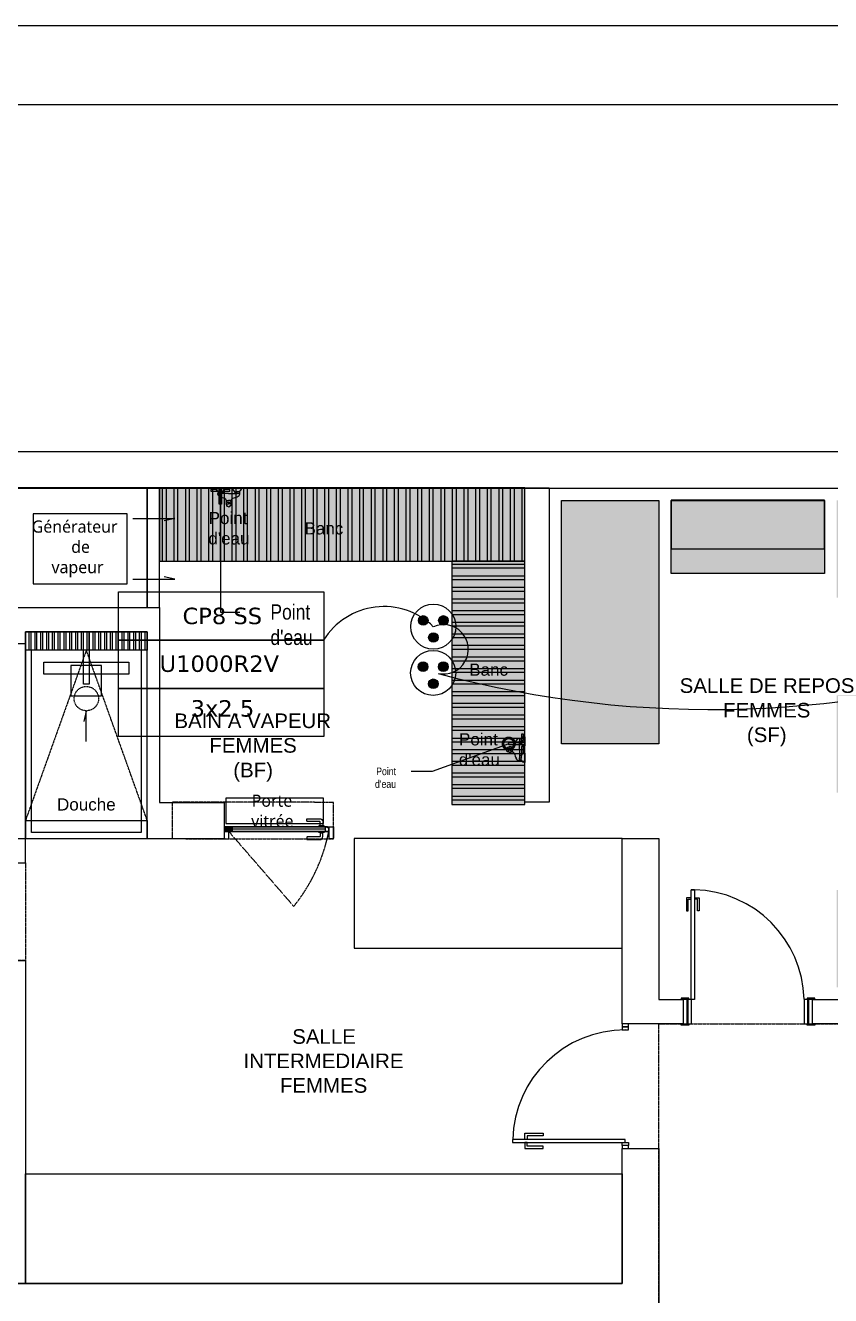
# Model space of a CAD drawing. Header units: millimetres. Extents: x 71819 to 78266, y 23672 to 38445.
# Drawn here: x 74369 to 75030, y 27831 to 28874 of the extents above; entities that cross this region are included whole.
import ezdxf
from ezdxf.enums import TextEntityAlignment as Align

# ---------------------------------------------------------------- set-up
doc = ezdxf.new("R2010")
doc.units = ezdxf.units.MM
for name, pattern in [('ACAD_ISO03W100', [30, 12, -18]), ('CACHE', [0.375, 0.25, -0.125]), ('DASHED2', [0.375, 0.25, -0.125]), ('PROJECTION', [0.375, 0.25, -0.125])]:
    doc.linetypes.add(name, pattern=pattern)
doc.layers.add('Plan Archi', color=8, linetype='Continuous')
doc.layers.add('prise', color=1, linetype='Continuous')
doc.layers.add('STRUCTURE POUTRES', color=5, linetype='ACAD_ISO03W100', lineweight=20)
doc.styles.add('0-TEXT-ANNO', font='', dxfattribs={"height": 2.5})
doc.styles.add('1-LIGHT-COND', font='')
doc.styles.get("Standard").update_dxf_attribs({"font": 'arial.ttf'})
doc.styles.add('Verdana', font='verdana.ttf')
doc.styles.get('0-TEXT-ANNO').set_extended_font_data('Roboto Light')
doc.styles.get('1-LIGHT-COND').set_extended_font_data('Roboto Condensed Light')

# ---------------------------------------------------------------- blocks, each defined once
blk = doc.blocks.new('_DotSmall')
at = {"color": 0, "linetype": 'ByBlock', "const_width": 0.5}
blk.add_lwpolyline([(-0.0625, 0, 1), (0.0625, 0, 1)], format="xyb", close=True, dxfattribs=at)
blk = doc.blocks.new('Prise de courant normale')
at = {"layer": 'prise', "linetype": 'Continuous'}
for points in [[(-122, 51, 1), (-44, 51, 1)], [(44, 51, 1), (122, 51, 1)], [(-38, -89, 1), (41, -89, 1)]]:
    blk.add_hatch(color=5, dxfattribs=at).paths.add_polyline_path(points, flags=0)
at = {"layer": 'prise', "color": 1, "linetype": 'Continuous'}
blk.add_circle((0, 0), 185, dxfattribs=at)
at = {"layer": 'prise', "color": 5, "linetype": 'Continuous'}
for centre in [(-83, 51), (83, 51), (1, -89)]:
    blk.add_circle(centre, 39.4, dxfattribs=at)
blk = doc.blocks.new('ETIQ ECL')
at = {"color": 6, "linetype": 'ByBlock'}
blk.add_lwpolyline([(-28.09, 19.8), (28.09, 19.8), (28.09, -19.8), (-28.09, -19.8)], close=True, dxfattribs=at)
at = {"layer": 'STRUCTURE POUTRES', "color": 6, "linetype": 'ByBlock'}
for points in [[(-28.09, 19.8), (28.09, 19.8), (28.09, 6.6), (-28.09, 6.6)], [(-28.09, 6.6), (28.09, 6.6), (28.09, -6.6), (-28.09, -6.6)], [(-28.09, -6.6), (28.09, -6.6), (28.09, -19.8), (-28.09, -19.8)]]:
    blk.add_lwpolyline(points, close=True, dxfattribs=at)
at = {"layer": 'STRUCTURE POUTRES', "color": 6, "linetype": 'ByBlock', "style": 'Verdana'}
for tag, p in [('CIRCUIT', (0.33, 10.99)), ('CABLE', (-0.49, -2.08)), ('SECTION', (0.37, -14.32))]:
    blk.add_attdef(tag, text='', height=4.5, dxfattribs=at).set_placement(p, align=Align.CENTER)

msp = doc.modelspace()

# ---------------------------------------------------------------- hatches: boundary and pattern name
at = {"layer": 'Plan Archi', "true_color": 0xffffff}
h = msp.add_hatch(color=7, dxfattribs=at)
h.dxf.hatch_style = 1
h.paths.add_polyline_path([(74778.8, 28434.1), (74778.8, 28494.1), (74478.8, 28494.1), (74478.8, 28434.1)])
at = {"layer": 'Plan Archi'}
h = msp.add_hatch(dxfattribs=at)
h.set_pattern_fill('ANSI32', color=256, angle=225)
h.set_pattern_definition([(270, (74598.7935, 28484.1135), (9.525, -1e-15), []), (270, (74595.6185, 28480.9385), (9.525, -1e-15), [])])
h.paths.add_polyline_path([(74778.8, 28434.1), (74778.8, 28494.1), (74478.8, 28494.1), (74478.8, 28434.1)])
h = msp.add_hatch(color=256, dxfattribs=at)
h.dxf.hatch_style = 1
h.paths.add_polyline_path([(75174.7, 28233.9), (75234.7, 28233.9), (75234.7, 28173.9), (75174.7, 28173.9)])
h.paths.add_polyline_path([(75034.7, 28163.9), (75234.7, 28163.9), (75234.7, 28083.9), (75034.7, 28083.9)])
h.paths.add_polyline_path([(75034.7, 28323.9), (75234.7, 28323.9), (75234.7, 28243.9), (75034.7, 28243.9)])
h.paths.add_polyline_path([(75174.7, 28333.9), (75234.7, 28333.9), (75234.7, 28393.9), (75174.7, 28393.9)])
h.paths.add_polyline_path([(75034.7, 28403.9), (75234.7, 28403.9), (75234.7, 28483.9), (75034.7, 28483.9)])
h.paths.add_polyline_path([(74898.7, 28483.9), (75024.7, 28483.9), (75024.7, 28423.9), (74898.7, 28423.9)])
h.paths.add_polyline_path([(74808.7, 28283.9), (74808.7, 28483.9), (74888.7, 28483.9), (74888.7, 28283.9)])
at = {"layer": 'Plan Archi', "true_color": 0xffffff}
h = msp.add_hatch(color=7, dxfattribs=at)
h.dxf.hatch_style = 1
h.paths.add_polyline_path([(74718.8, 28234.1), (74778.8, 28234.1), (74778.8, 28434.1), (74718.8, 28434.1)])
at = {"layer": 'Plan Archi'}
h = msp.add_hatch(dxfattribs=at)
h.set_pattern_fill('ANSI32', color=256, angle=135)
h.set_pattern_definition([(180, (74768.795, 28314.115), (-6e-16, -9.525), []), (180, (74765.62, 28317.29), (-6e-16, -9.525), [])])
h.paths.add_polyline_path([(74718.8, 28234.1), (74778.8, 28234.1), (74778.8, 28434.1), (74718.8, 28434.1)])

# ---------------------------------------------------------------- linework, layer by layer
msp.add_lwpolyline([(78245.7, 28874), (78245.7, 24883), (72655.7, 24883), (72655.7, 28874)], close=True)
msp.add_lwpolyline([(72720.7, 25264), (72720.7, 28809), (78180.7, 28809), (78180.7, 25264)])
at = {"color": 6, "linetype": 'ByBlock'}
msp.add_arc((74663, 28338.6), 58.1, 45.7038, 148.2867, dxfattribs=at)
at = {"color": 6}
for centre, radius, start, end in [((74712, 28361.6), 20.3, 257.8999, 114.3), ((74931.6, 29177.4), 865.2, 254.9975, 288.8591)]:
    msp.add_arc(centre, radius, start, end, dxfattribs=at)
at = {"layer": 'Plan Archi'}
for p, q in [((75274.7, 28523.8), (72996.3, 28523.8)), ((73042.8, 28493.9), (75244.7, 28493.9)), ((74478.8, 28494.1), (74468.8, 28494.1)), ((74468.8, 28494.1), (74468.8, 28395.9)), ((74478.8, 28395.9), (74478.8, 28494.1)), ((74532.5, 28494.1), (74525, 28494.1)), ((74525.1, 28494.1), (74532.5, 28494.1)), ((74526.7, 28489.6), (74528.9, 28489.6)), ((74526.8, 28491), (74528.9, 28491)), ((74526.9, 28491), (74526.9, 28489.6)), ((74530.8, 28491), (74528.7, 28491)), ((74535.6, 28489.6), (74528.7, 28489.6)), ((74530.7, 28491), (74530.7, 28489.6)), ((74535.6, 28489.6), (74542.6, 28489.6)), ((74546.2, 28494.1), (74538.7, 28494.1)), ((74538.7, 28494.1), (74546.2, 28494.1)), ((74540.5, 28491), (74542.6, 28491)), ((74540.6, 28491), (74540.6, 28489.6)), ((74544.5, 28491), (74542.4, 28491)), ((74544.6, 28489.6), (74542.4, 28489.6)), ((74544.4, 28491), (74544.4, 28489.6)), ((74778.8, 28236.1), (74778.8, 28494.1)), ((74778.8, 28494.1), (74798.8, 28494.1)), ((74798.8, 28494.1), (74798.8, 28236.1)), ((74533.7, 28483.8), (74533.7, 28483)), ((74533.9, 28483.8), (74535.6, 28483.8)), ((74534, 28481), (74535.6, 28481)), ((74535.2, 28482.3), (74535.6, 28482.3)), ((74537.4, 28483.8), (74535.6, 28483.8)), ((74536, 28482.3), (74535.6, 28482.3)), ((74537.3, 28481), (74535.6, 28481)), ((74537.6, 28483.8), (74537.6, 28483)), ((74898.8, 28484.1), (74898.8, 28444.1)), ((75024.7, 28484.1), (74898.8, 28484.1)), ((75024.7, 28444.1), (75024.7, 28484.1)), ((74375.2, 28472.8), (74375.2, 28415.5)), ((74452.4, 28472.8), (74375.2, 28472.8)), ((74452.4, 28415.5), (74452.4, 28472.8)), ((74456.9, 28469.1), (74491.3, 28469.1)), ((74491.3, 28469.1), (74482.8, 28467.2)), ((74898.8, 28444.1), (75024.7, 28444.1)), ((74456.9, 28419.1), (74491.3, 28419.1)), ((74491.3, 28419.1), (74482.8, 28421.1)), ((74375.2, 28415.5), (74452.4, 28415.5)), ((74348.8, 28395.9), (74478.8, 28395.9)), ((74468.8, 28395.9), (74478.8, 28395.9)), ((74478.8, 28395.9), (74478.8, 28235.9)), ((74468.8, 28375.9), (74368.8, 28375.9)), ((74368.8, 28375.9), (74368.8, 28205.9)), ((74368.8, 28375.9), (74468.8, 28375.9)), ((74368.8, 28360.9), (74368.8, 28375.9)), ((74368.8, 28360.9), (74368.8, 28375.9)), ((74372, 28360.9), (74372, 28375.9)), ((74373.6, 28360.9), (74373.6, 28375.9)), ((74376.8, 28360.9), (74376.8, 28375.9)), ((74378.3, 28360.9), (74378.3, 28375.9)), ((74381.5, 28360.9), (74381.5, 28375.9)), ((74383.1, 28360.9), (74383.1, 28375.9)), ((74386.3, 28360.9), (74386.3, 28375.9)), ((74387.9, 28360.9), (74387.9, 28375.9)), ((74391, 28360.9), (74391, 28375.9)), ((74392.6, 28360.9), (74392.6, 28375.9)), ((74395.8, 28360.9), (74395.8, 28375.9)), ((74397.4, 28360.9), (74397.4, 28375.9)), ((74400.6, 28360.9), (74400.6, 28375.9)), ((74402.2, 28360.9), (74402.2, 28375.9)), ((74405.3, 28360.9), (74405.3, 28375.9)), ((74406.9, 28360.9), (74406.9, 28375.9)), ((74410.1, 28360.9), (74410.1, 28375.9)), ((74411.7, 28360.9), (74411.7, 28375.9)), ((74414.9, 28360.9), (74414.9, 28375.9)), ((74416.4, 28360.9), (74416.4, 28375.9)), ((74419.6, 28360.9), (74419.6, 28375.9)), ((74421.2, 28360.9), (74421.2, 28375.9)), ((74424.4, 28360.9), (74424.4, 28375.9)), ((74426, 28360.9), (74426, 28375.9)), ((74429.1, 28360.9), (74429.1, 28375.9)), ((74430.7, 28360.9), (74430.7, 28375.9)), ((74433.9, 28360.9), (74433.9, 28375.9)), ((74435.5, 28360.9), (74435.5, 28375.9)), ((74438.7, 28360.9), (74438.7, 28375.9)), ((74440.3, 28360.9), (74440.3, 28375.9)), ((74443.4, 28360.9), (74443.4, 28375.9)), ((74445, 28360.9), (74445, 28375.9)), ((74448.2, 28360.9), (74448.2, 28375.9)), ((74449.8, 28360.9), (74449.8, 28375.9)), ((74453, 28360.9), (74453, 28375.9)), ((74454.5, 28360.9), (74454.5, 28375.9)), ((74457.7, 28360.9), (74457.7, 28375.9)), ((74459.3, 28360.9), (74459.3, 28375.9)), ((74462.5, 28360.9), (74462.5, 28375.9)), ((74464.1, 28360.9), (74464.1, 28375.9)), ((74467.2, 28360.9), (74467.2, 28375.9)), ((74468.8, 28205.9), (74468.8, 28375.9)), ((74468.8, 28375.9), (74468.8, 28360.9)), ((74368.8, 28366.1), (74348.8, 28366.1)), ((74368.8, 28206.1), (74368.8, 28366.1)), ((74468.8, 28360.9), (74368.8, 28360.9)), ((74373.8, 28211.1), (74373.8, 28361.1)), ((74373.8, 28361.1), (74463.8, 28361.1)), ((74463.8, 28361.1), (74463.8, 28211.1)), ((74383.8, 28351.1), (74453.8, 28351.1)), ((74383.8, 28341.1), (74383.8, 28351.1)), ((74453.8, 28351.1), (74453.8, 28341.1)), ((74453.8, 28341.1), (74383.8, 28341.1)), ((74418.7, 28310.9), (74416.8, 28302.4)), ((74418.7, 28285.9), (74418.7, 28310.9)), ((74768.5, 28281.2), (74767.7, 28281.2)), ((74768.5, 28281), (74768.5, 28279.3)), ((74774.3, 28288.2), (74774.3, 28286)), ((74775.7, 28288), (74774.3, 28288)), ((74774.3, 28279.3), (74774.3, 28286.2)), ((74775.7, 28284.2), (74774.3, 28284.2)), ((74775.7, 28288.1), (74775.7, 28286)), ((74775.7, 28284.1), (74775.7, 28286.2)), ((74778.8, 28282.4), (74778.8, 28289.9)), ((74778.8, 28289.8), (74778.8, 28282.4)), ((74765.7, 28280.9), (74765.7, 28279.3)), ((74765.7, 28277.6), (74765.7, 28279.3)), ((74767, 28279.7), (74767, 28279.3)), ((74767, 28278.9), (74767, 28279.3)), ((74768.5, 28277.3), (74767.7, 28277.3)), ((74768.5, 28277.5), (74768.5, 28279.3)), ((74774.3, 28279.3), (74774.3, 28272.3)), ((74775.7, 28274.3), (74774.3, 28274.3)), ((74774.3, 28270.3), (74774.3, 28272.5)), ((74775.7, 28274.4), (74775.7, 28272.3)), ((74775.7, 28270.4), (74775.7, 28272.5)), ((74778.8, 28268.7), (74778.8, 28276.2)), ((74778.8, 28276.2), (74778.8, 28268.7)), ((74775.7, 28270.5), (74774.3, 28270.5)), ((74533.4, 28239.3), (74533.4, 28218.6)), ((74613.5, 28239.3), (74533.4, 28239.3)), ((74613.5, 28218.6), (74613.5, 28239.3)), ((74478.8, 28235.9), (74531.8, 28235.9)), ((74531.8, 28235.9), (74531.8, 28205.9)), ((74798.8, 28236.1), (74778.8, 28236.1)), ((74368.8, 28220.9), (74468.8, 28220.9)), ((74368.8, 28205.9), (74368.8, 28220.9)), ((74468.8, 28220.9), (74468.8, 28205.9)), ((74533.4, 28218.6), (74613.5, 28218.6)), ((74463.8, 28211.1), (74373.8, 28211.1)), ((74368.8, 28205.9), (74348.8, 28205.9)), ((74368.8, 28186.1), (74368.8, 28206.1)), ((74468.8, 28205.9), (74368.8, 28205.9)), ((74531.8, 28205.9), (74468.8, 28205.9)), ((74638.7, 28206.1), (74638.7, 28116.1)), ((74858.7, 28206.1), (74638.7, 28206.1)), ((74858.7, 28054.1), (74858.7, 28206.1)), ((74858.7, 28206.1), (74888.7, 28206.1)), ((74858.7, 28116.1), (74858.7, 28206.1)), ((74888.7, 28206.1), (74888.7, 28074.1)), ((74328.8, 28186.1), (74368.8, 28186.1)), ((74911.3, 28157.4), (74911.3, 28146.7)), ((74915.1, 28157.4), (74911.3, 28157.4)), ((74912.7, 28146.7), (74912.7, 28156.3)), ((74912.7, 28156.3), (74915.2, 28156.3)), ((74915.3, 28074.1), (74915.3, 28164.1)), ((74915.3, 28164.1), (74917.9, 28164.1)), ((74917.9, 28164.1), (74915.3, 28164.1)), ((74917.9, 28164.1), (74917.9, 28074.1)), ((74920.5, 28156.3), (74918, 28156.3)), ((74918.1, 28157.4), (74921.9, 28157.4)), ((74920.5, 28146.7), (74920.5, 28156.3)), ((74921.9, 28157.4), (74921.9, 28146.7)), ((74911.3, 28146.7), (74912.7, 28146.7)), ((74921.9, 28146.7), (74920.5, 28146.7)), ((74638.7, 28116.1), (74858.7, 28116.1)), ((74328.8, 28106.1), (74368.8, 28106.1)), ((74368.8, 28106.1), (74368.8, 28086.1)), ((74368.8, 28086.1), (74368.8, 27840.8)), ((74888.7, 28074.1), (74908.7, 28074.1)), ((74913.3, 28075.2), (74907, 28075.2)), ((74907, 28075.2), (74907, 28074.3)), ((74907, 28074.3), (74913.3, 28074.3)), ((74911.9, 28074.1), (74908.7, 28074.1)), ((74908.7, 28074.1), (74908.7, 28054.1)), ((74908.7, 28074.1), (74908.7, 28054.1)), ((74911.9, 28054.1), (74911.9, 28074.1)), ((74915.6, 28074.1), (74912.4, 28074.1)), ((74912.4, 28074.1), (74912.4, 28054.1)), ((74913.3, 28074.3), (74913.3, 28075.2)), ((74917.9, 28074.1), (74915.3, 28074.1)), ((74915.6, 28054.1), (74915.6, 28074.1)), ((75011.1, 28074.1), (75007.9, 28074.1)), ((75007.9, 28074.1), (75007.9, 28054.1)), ((75016.8, 28075.2), (75010.5, 28075.2)), ((75010.5, 28075.2), (75010.5, 28074.3)), ((75010.5, 28074.3), (75016.8, 28074.3)), ((75011.1, 28054.1), (75011.1, 28074.1)), ((75014.8, 28074.1), (75011.6, 28074.1)), ((75011.6, 28074.1), (75011.6, 28054.1)), ((75014.8, 28054.1), (75014.8, 28074.1)), ((75014.8, 28074.1), (75244.7, 28074.1)), ((75014.8, 28054.1), (75014.8, 28074.1)), ((75016.8, 28074.3), (75016.8, 28075.2)), ((74908.7, 28054.1), (74858.7, 28054.1)), ((74858.7, 28054.1), (74858.7, 28051.6)), ((74863.7, 28054.1), (74858.7, 28054.1)), ((74858.7, 28051.6), (74863.7, 28051.6)), ((74863.7, 28051.6), (74863.7, 28054.1)), ((74907, 28053), (74907, 28054)), ((74907, 28054), (74913.3, 28054)), ((74913.3, 28053), (74907, 28053)), ((74908.7, 28054.1), (74915.6, 28054.1)), ((74908.9, 28054.1), (74913.1, 28054.1)), ((74912.4, 28054.1), (74915.6, 28054.1)), ((74913.3, 28054), (74913.3, 28053)), ((75007.9, 28054.1), (75011.1, 28054.1)), ((75010.5, 28053), (75010.5, 28054)), ((75010.5, 28054), (75016.8, 28054)), ((75016.8, 28053), (75010.5, 28053)), ((75011.6, 28054.1), (75014.8, 28054.1)), ((75244.7, 28054.1), (75014.8, 28054.1)), ((75016.8, 28054), (75016.8, 28053)), ((74858.7, 27840.8), (74858.7, 27951.6)), ((74858.7, 27951.6), (74888.7, 27951.6)), ((74888.7, 27951.6), (74888.7, 27524.7)), ((74368.8, 27840.8), (74368.8, 27930.8)), ((74368.8, 27930.8), (74858.7, 27930.8)), ((74858.7, 27930.8), (74858.7, 27840.8)), ((73813.2, 27840.8), (74858.7, 27840.8)), ((74368.8, 27840.8), (74348.8, 27840.8)), ((74858.7, 27840.8), (74368.8, 27840.8))]:
    msp.add_line(p, q, dxfattribs=at)
at = {"layer": 'Plan Archi', "linetype": 'ByBlock', "lineweight": -2}
for p, q in [((74528.8, 28392.2), (74544.9, 28392.2)), ((74702.7, 28261.3), (74685.5, 28261.3))]:
    msp.add_line(p, q, dxfattribs=at)
at = {"layer": 'Plan Archi', "linetype": 'PROJECTION'}
for p, q in [((74418.8, 28360.9), (74368.8, 28220.9)), ((74468.8, 28220.9), (74418.8, 28360.9)), ((74368.8, 28220.9), (74468.8, 28220.9))]:
    msp.add_line(p, q, dxfattribs=at)
at = {"layer": 'Plan Archi', "linetype": 'DASHED2'}
for p, q in [((74489.3, 28236.1), (74489.3, 28206.1)), ((74621.7, 28235.9), (74489.3, 28236.1)), ((74621.7, 28205.9), (74621.7, 28235.9)), ((74368.8, 28206.1), (74468.8, 28206.1)), ((74489.3, 28206.1), (74621.7, 28205.9)), ((74328.8, 28186.1), (74368.8, 28186.1)), ((74368.8, 28186.1), (74368.8, 28106.1)), ((74368.8, 28106.1), (74328.8, 28106.1)), ((74888.8, 27202.2), (74888.8, 28054.1)), ((74888.8, 28054.1), (75078.3, 28054.1))]:
    msp.add_line(p, q, dxfattribs=at)
at = {"layer": 'Plan Archi', "color": 252}
for p, q in [((74533.1, 28215), (74533.1, 28212.6)), ((74533.1, 28215), (74535.6, 28215)), ((74533.1, 28213.5), (74535.2, 28213.9)), ((74534.5, 28212.6), (74533.1, 28212.6)), ((74535.7, 28212.6), (74533.1, 28212.6)), ((74533.2, 28212.9), (74533.2, 28214.7)), ((74533.2, 28213.6), (74533.3, 28213.6)), ((74533.3, 28214.8), (74534.1, 28214.9)), ((74533.3, 28214.5), (74533.4, 28214.6)), ((74533.3, 28213.7), (74533.3, 28214.5)), ((74533.3, 28213.8), (74533.4, 28213.8)), ((74533.3, 28213.4), (74533.3, 28213.7)), ((74533.3, 28213.6), (74534.1, 28213.6)), ((74533.3, 28212.9), (74533.3, 28213.4)), ((74533.6, 28213.2), (74533.3, 28213.2)), ((74533.4, 28212.8), (74533.3, 28212.9)), ((74533.4, 28214.6), (74534, 28214.6)), ((74533.4, 28213.8), (74533.9, 28214.5)), ((74533.4, 28213.8), (74534, 28213.9)), ((74534.6, 28212.8), (74533.4, 28212.8)), ((74533.4, 28212.7), (74534.5, 28212.7)), ((74533.6, 28213.9), (74533.6, 28213)), ((74533.8, 28213.3), (74533.6, 28213.2)), ((74534.9, 28213.5), (74533.8, 28213.3)), ((74534, 28213.8), (74534.2, 28214.2)), ((74534, 28213.9), (74534.8, 28214.1)), ((74534.1, 28214.9), (74535.4, 28214.9)), ((74534.6, 28214.7), (74534.2, 28214.2)), ((74534.3, 28214.7), (74535.5, 28214.7)), ((74534.3, 28214.2), (74535.1, 28214.2)), ((74534.5, 28212.7), (74534.5, 28212.6)), ((74535.7, 28212.6), (74534.5, 28212.6)), ((74534.6, 28212.7), (74534.6, 28212.8)), ((74534.6, 28212.7), (74535.7, 28212.7)), ((74534.7, 28213.1), (74535.7, 28213.1)), ((74534.9, 28213.1), (74534.9, 28213.8)), ((74534.9, 28213.5), (74534.9, 28213.5)), ((74535.6, 28214.7), (74535, 28214.2)), ((74535, 28214), (74535, 28213.7)), ((74535.1, 28214.2), (74535.5, 28214.2)), ((74535.2, 28212.6), (74535.2, 28213.5)), ((74536.4, 28214.5), (74535.3, 28214.5)), ((74535.6, 28215), (74535.4, 28214.9)), ((74535.4, 28213.9), (74535.6, 28214)), ((74535.6, 28213.2), (74535.4, 28213.7)), ((74535.6, 28215.9), (74540.1, 28215.9)), ((74535.6, 28215), (74535.7, 28215)), ((74535.6, 28215), (74535.6, 28214.7)), ((74535.6, 28215), (74535.6, 28215)), ((74535.7, 28214.8), (74535.7, 28215)), ((74535.7, 28214.1), (74535.7, 28212.7)), ((74535.7, 28212.7), (74535.7, 28212.6)), ((74535.7, 28212.6), (74535.7, 28212.6)), ((74535.8, 28215), (74535.8, 28213.9)), ((74536, 28214.8), (74536, 28214.8)), ((74536, 28214.8), (74537.9, 28214.8)), ((74536, 28212.7), (74536, 28214.1)), ((74536, 28213.1), (74536.3, 28213.1)), ((74536, 28212.7), (74536, 28212.7)), ((74537.3, 28212.7), (74536, 28212.7)), ((74536.6, 28214.2), (74536.1, 28214.7)), ((74536.1, 28214), (74536.3, 28213.9)), ((74536.3, 28213.7), (74536.1, 28213.2)), ((74536.2, 28214.7), (74537.4, 28214.7)), ((74536.2, 28214.2), (74537.4, 28214.2)), ((74536.3, 28213.7), (74536.8, 28213.2)), ((74536.3, 28213.7), (74536.3, 28213.7)), ((74536.3, 28213.1), (74537, 28213.1)), ((74536.5, 28213.9), (74538.5, 28213.5)), ((74536.5, 28213.5), (74536.5, 28212.6)), ((74536.7, 28214.2), (74536.6, 28214.2)), ((74536.7, 28213.7), (74536.7, 28214)), ((74536.8, 28213.8), (74536.8, 28213.2)), ((74536.8, 28213.5), (74536.8, 28213.5)), ((74537.9, 28213.3), (74536.8, 28213.5)), ((74536.8, 28213.2), (74536.8, 28213.1)), ((74536.9, 28214.1), (74537.7, 28213.9)), ((74536.9, 28212.7), (74536.9, 28212.8)), ((74538.1, 28212.8), (74536.9, 28212.8)), ((74537.1, 28214.7), (74537.5, 28214.2)), ((74537.3, 28212.7), (74537.3, 28212.8)), ((74537.3, 28212.8), (74538.5, 28212.8)), ((74538.8, 28212.7), (74537.3, 28212.7)), ((74537.5, 28214.2), (74537.7, 28213.8)), ((74537.6, 28213.6), (74538.5, 28213.6)), ((74538.1, 28214.6), (74537.7, 28214.6)), ((74537.7, 28213.9), (74538.3, 28213.8)), ((74537.8, 28214.5), (74538.3, 28213.8)), ((74537.9, 28214.8), (74538.7, 28214.8)), ((74537.9, 28214.6), (74537.9, 28214.8)), ((74537.9, 28214.6), (74538.5, 28214.6)), ((74538.1, 28213.2), (74537.9, 28213.3)), ((74538.1, 28214.6), (74538.2, 28214.5)), ((74538.1, 28213.1), (74538.1, 28213.8)), ((74538.4, 28213.2), (74538.1, 28213.2)), ((74538.1, 28212.8), (74538.2, 28212.9)), ((74538.2, 28214.5), (74538.2, 28213.9)), ((74538.2, 28213.9), (74538.3, 28213.9)), ((74538.2, 28213), (74538.3, 28213)), ((74538.2, 28212.9), (74538.2, 28213)), ((74538.3, 28213.9), (74538.3, 28213.9)), ((74538.3, 28213.9), (74538.3, 28213)), ((74538.3, 28213.8), (74538.4, 28213.8)), ((74538.3, 28213), (74538.3, 28213)), ((74538.4, 28213.8), (74538.4, 28213.9)), ((74538.4, 28213.7), (74538.4, 28213.8)), ((74538.4, 28213.4), (74538.4, 28213.7)), ((74538.5, 28213.5), (74538.4, 28213.5)), ((74538.4, 28213.2), (74538.4, 28213.4)), ((74538.4, 28213.1), (74538.4, 28213.2)), ((74538.6, 28214.5), (74538.6, 28212.9)), ((74538.8, 28214.8), (74538.7, 28214.8)), ((74538.8, 28212.7), (74538.8, 28214.8)), ((74610.7, 28216.9), (74612.9, 28216.9)), ((74610.7, 28216.7), (74612.9, 28216.7)), ((74610.7, 28211.1), (74612.9, 28211.1)), ((74610.7, 28210.9), (74612.9, 28210.9))]:
    msp.add_line(p, q, dxfattribs=at)
at = {"layer": 'Plan Archi', "color": 252, "linetype": 'PROJECTION'}
msp.add_line((74535.8, 28211.9), (74589, 28150.5), dxfattribs=at)
at = {"layer": 'Plan Archi'}
for points in [[(74358.8, 28395.9), (74468.8, 28395.9), (74468.8, 28494.1), (74358.8, 28494.1)], [(74778.8, 28434.1), (74778.8, 28494.1), (74478.8, 28494.1), (74478.8, 28434.1)], [(74526.3, 28491.4), (74526.3, 28492.8), (74521, 28492.8), (74521, 28491.4)], [(74527.8, 28480.8), (74527.8, 28494.1), (74529.7, 28494.1), (74529.7, 28480.8)], [(74531.3, 28492.8), (74531.3, 28491.4), (74536.6, 28491.4), (74536.6, 28492.8)], [(74808.7, 28283.9), (74808.7, 28483.9), (74888.7, 28483.9), (74888.7, 28283.9)], [(74898.7, 28483.9), (75024.7, 28483.9), (75024.7, 28423.9), (74898.7, 28423.9)], [(74718.8, 28234.1), (74778.8, 28234.1), (74778.8, 28434.1), (74718.8, 28434.1)], [(74776.1, 28286.6), (74777.5, 28286.6), (74777.5, 28291.9), (74776.1, 28291.9)], [(74765.5, 28285.1), (74778.8, 28285.1), (74778.8, 28283.2), (74765.5, 28283.2)], [(74777.5, 28281.7), (74776.1, 28281.7), (74776.1, 28276.3), (74777.5, 28276.3)], [(74863.7, 28049.1), (74863.7, 28051.6), (74858.7, 28051.6), (74858.7, 28049.1)], [(74861.2, 27959.1), (74768.7, 27959.1), (74768.7, 27956.6), (74861.2, 27956.6)], [(74778.7, 27959.1), (74778.7, 27964.1), (74793.7, 27964.1), (74793.7, 27962.1), (74780.7, 27962.1), (74780.7, 27959.1)], [(74778.7, 27956.6), (74778.7, 27951.6), (74793.7, 27951.6), (74793.7, 27953.6), (74780.7, 27953.6), (74780.7, 27956.6)], [(74863.7, 27956.6), (74863.7, 27954.1), (74858.7, 27954.1), (74858.7, 27956.6)], [(74858.7, 27954.1), (74858.7, 27951.6), (74863.7, 27951.6), (74863.7, 27954.1)]]:
    msp.add_lwpolyline(points, close=True, dxfattribs=at)
at = {"layer": 'Plan Archi', "linetype": 'ByBlock', "lineweight": -2}
for points in [[(74528.8, 28480.8), (74528.8, 28392.2)], [(74765.5, 28284.1), (74702.7, 28261.3)]]:
    msp.add_lwpolyline(points, dxfattribs=at)
at = {"layer": 'Plan Archi', "color": 252}
for points in [[(74421, 28375.9), (74421, 28332.9), (74416.4, 28332.9), (74416.4, 28375.9)], [(74614.8, 28212.1), (74535.6, 28212.1), (74535.6, 28215.7), (74614.8, 28215.7)], [(74538.9, 28215.7), (74536.9, 28215.7), (74536.9, 28214.9), (74535.9, 28214.9), (74535.9, 28212.1), (74538.9, 28212.1)], [(74535.9, 28212.1), (74617.8, 28212.1), (74617.8, 28211.9), (74535.9, 28211.9)], [(74616.8, 28215.7), (74536.9, 28215.7), (74536.9, 28215.9), (74616.8, 28215.9)], [(74613.9, 28216.6), (74609.6, 28216.6), (74609.6, 28215.9), (74613.9, 28215.9)], [(74613.9, 28211.2), (74609.6, 28211.2), (74609.6, 28211.9), (74613.9, 28211.9)], [(74617.7, 28214.9), (74616.8, 28214.9), (74616.8, 28215.7), (74614.8, 28215.7), (74614.8, 28212.1), (74617.8, 28212.1)]]:
    msp.add_lwpolyline(points, close=True, dxfattribs=at)
msp.add_lwpolyline([(74416.4, 28348.4), (74406.3, 28348.4, 0.414214), (74406.2, 28348.3), (74406.2, 28323.5, 0.414214), (74406.3, 28323.4), (74431.1, 28323.4, 0.414214), (74431.2, 28323.5), (74431.2, 28348.3, 0.414214), (74431.1, 28348.4), (74421, 28348.4)], format="xyb", close=True, dxfattribs=at)
for points in [[(74610.7, 28216.6), (74610.7, 28219.8, 0.414214), (74610.2, 28220.3), (74600.1, 28220.3, -0.414214), (74599.8, 28220.6), (74599.8, 28222.2, -0.414214), (74600.1, 28222.5), (74610.4, 28222.5, -0.414207), (74612.9, 28220), (74612.9, 28216.6)], [(74610.7, 28211.2), (74610.7, 28208, -0.414214), (74610.2, 28207.5), (74600.1, 28207.5, 0.414214), (74599.8, 28207.2), (74599.8, 28205.6, 0.414214), (74600.1, 28205.3), (74610.4, 28205.3, 0.414207), (74612.9, 28207.8), (74612.9, 28211.2)]]:
    msp.add_lwpolyline(points, format="xyb", dxfattribs=at)
for points in [[(74531.8, 28215.4), (74531.8, 28206.4), (74532.3, 28206.4), (74532.3, 28205.9), (74535.8, 28205.9), (74535.8, 28215), (74536.8, 28215), (74536.8, 28215.9), (74532.3, 28215.9), (74532.3, 28215.9), (74531.8, 28215.9), (74531.8, 28206.4)], [(74532.5, 28214.9), (74532.5, 28211.9), (74617.8, 28211.9), (74617.7, 28214.9), (74616.8, 28214.9), (74616.8, 28215.9), (74535.6, 28215.9), (74535.6, 28214.9), (74532.5, 28214.9)], [(74614.8, 28213.9), (74538.9, 28213.9)], [(74621.8, 28206.4), (74621.8, 28210.5), (74621.8, 28206.4), (74621.3, 28206.4), (74621.3, 28205.9), (74618, 28205.9), (74618, 28215), (74617, 28215), (74617, 28215.9), (74621.3, 28215.9), (74621.3, 28215.9), (74621.8, 28215.9), (74621.8, 28206.4)]]:
    msp.add_lwpolyline(points, dxfattribs=at)
at = {"layer": 'Plan Archi', "linetype": 'CACHE', "ltscale": 0.5}
msp.add_circle((74418.8, 28321.1), 10, dxfattribs=at)
at = {"layer": 'Plan Archi', "color": 252}
for centre in [(74533.6, 28213.6), (74535.2, 28213.1), (74535.8, 28214.5), (74536.5, 28213.1), (74538.1, 28213.6)]:
    msp.add_circle(centre, 0.188, dxfattribs=at)
at = {"layer": 'Plan Archi'}
for centre, radius, start, end in [((74528.9, 28494.3), 3.85, 182.5347, 237.4335), ((74526.7, 28489.4), 0.25, 90, 188.8954), ((74528.7, 28494.3), 3.85, 302.5665, 357.4653), ((74542.6, 28494.3), 3.85, 182.5347, 237.4335), ((74542.4, 28494.3), 3.85, 302.5665, 357.4653), ((74544.6, 28489.4), 0.25, 351.1046, 90), ((74529.7, 28489.9), 3.26, 188.8954, 250.1671), ((74542.3, 28521.4), 37.2, 248.3704, 254.1622), ((74531.5, 28483.5), 2.19, 12.795, 73.2001), ((74539.2, 28482.4), 5.8, 174.0066, 206.3534), ((74533.8, 28483), 0.295, 94.5947, 186.7135), ((74533.9, 28484), 0.25, 192.795, 270), ((74533.8, 28483), 0.057, 130.5077, 228.6854), ((74535.2, 28484.3), 1.99, 220.4728, 269.9843), ((74534, 28480.8), 0.289, 89.0738, 182.7193), ((74536, 28484.3), 1.99, 270.0157, 319.5272), ((74532.1, 28482.4), 5.8, 333.6466, 5.9934), ((74537.3, 28480.8), 0.289, 357.2807, 90.9262), ((74537.4, 28484), 0.25, 270, 347.205), ((74539.8, 28483.5), 2.19, 106.7999, 167.205), ((74537.5, 28483), 0.295, 353.2865, 85.4053), ((74537.5, 28483), 0.057, 311.3146, 49.4923), ((74529, 28521.4), 37.2, 285.8378, 291.6296), ((74541.6, 28489.9), 3.26, 289.8329, 351.1046), ((74767, 28275.7), 5.8, 84.0066, 116.3534), ((74765.4, 28280.9), 0.289, 359.0738, 92.7193), ((74769, 28279.7), 1.99, 130.4728, 179.9843), ((74767.7, 28281.1), 0.295, 4.5947, 96.7135), ((74767.7, 28281.1), 0.057, 40.5077, 138.6854), ((74768.7, 28281), 0.25, 102.795, 180), ((74768.2, 28283.4), 2.19, 282.795, 343.2001), ((74806.1, 28272.6), 37.2, 158.3704, 164.1622), ((74774.5, 28285.2), 3.26, 98.8954, 160.1671), ((74774.1, 28288.2), 0.25, 0, 98.8954), ((74779, 28286), 3.85, 92.5347, 147.4335), ((74779, 28286.2), 3.85, 212.5665, 267.4653), ((74767, 28282.8), 5.8, 243.6466, 275.9934), ((74765.4, 28277.6), 0.289, 267.2807, 0.9262), ((74769, 28278.9), 1.99, 180.0157, 229.5272), ((74767.7, 28277.4), 0.295, 263.2865, 355.4053), ((74767.7, 28277.4), 0.057, 221.3146, 319.4923), ((74768.7, 28277.5), 0.25, 180, 257.205), ((74768.2, 28275.1), 2.19, 16.7999, 77.205), ((74806.1, 28285.9), 37.2, 195.8378, 201.6296), ((74774.5, 28273.3), 3.26, 199.8329, 261.1046), ((74779, 28272.3), 3.85, 92.5347, 147.4335), ((74774.1, 28270.3), 0.25, 261.1046, 0), ((74779, 28272.5), 3.85, 212.5665, 267.4653), ((74915.5, 28071.7), 92.5, 1.5142, 88.4784), ((74861.2, 27956.6), 92.5, 90, 178.4513)]:
    msp.add_arc(centre, radius, start, end, dxfattribs=at)
at = {"layer": 'Plan Archi', "color": 252}
for centre, radius, start, end in [((74533.4, 28214.7), 0.15, 94.9999, 179.9999), ((74533.4, 28212.9), 0.15, 179.9999, 269.9999), ((74533.6, 28213.6), 0.338, 144.9999, 179.9999), ((74533.6, 28213.6), 0.338, 179.9999, 269.9999), ((74533.6, 28213.6), 0.338, 269.9999, 20.15), ((74534.3, 28214.2), 0.488, 89.9999, 144.9999), ((74534.1, 28213.7), 0.188, 144.9999, 200.15), ((74534.3, 28214), 0.188, 89.9999, 144.9999), ((74534.8, 28213.9), 0.15, 45.7349, 100.9999), ((74535.4, 28213.8), 0.488, 134.9999, 179.9999), ((74534.8, 28213.9), 0.15, 10.9999, 45.7349), ((74534.9, 28213.6), 0.15, 280.9999, 10.9999), ((74535.2, 28213.1), 0.356, 179.9999, 269.9999), ((74535.2, 28213.1), 0.356, 269.9999, 19.9999), ((74535.6, 28213.7), 0.188, 134.9999, 199.9999), ((74535.5, 28214.9), 0.188, 269.9999, 306.8698), ((74535.5, 28214), 0.188, 47.1665, 89.9999), ((74535.8, 28214.5), 0.375, 44.9999, 126.8698), ((74535.8, 28214.5), 0.375, 53.13, 134.9999), ((74535.8, 28214.5), 0.375, 227.1665, 282.769), ((74535.7, 28213.9), 0.188, 77.2309, 134.9999), ((74535.8, 28214.5), 0.375, 257.2309, 312.8334), ((74536, 28213.9), 0.188, 44.9999, 102.769), ((74535.8, 28214.5), 0.375, 59.3165, 69.5126), ((74536.2, 28214.9), 0.188, 233.13, 269.9999), ((74536.2, 28214), 0.188, 89.9999, 132.8334), ((74536.5, 28213.1), 0.356, 159.9999, 229.9999), ((74536.5, 28213.1), 0.356, 229.9999, 269.9999), ((74536.1, 28213.7), 0.188, 339.9999, 44.9999), ((74536.5, 28213.1), 0.356, 269.9999, 359.9999), ((74536.3, 28213.8), 0.488, 359.9999, 44.9999), ((74536.9, 28213.9), 0.15, 134.265, 168.9999), ((74536.8, 28213.6), 0.15, 168.9999, 258.9999), ((74536.9, 28213.9), 0.15, 78.9999, 134.265), ((74537.4, 28214.2), 0.488, 34.9999, 89.9999), ((74537.4, 28214), 0.188, 34.9999, 89.9999), ((74537.6, 28213.7), 0.188, 339.8498, 34.9999), ((74538.1, 28213.6), 0.338, 159.8498, 269.9999), ((74538.1, 28213.6), 0.338, 269.9999, 359.9999), ((74538.3, 28213.9), 0.075, 359.9999, 89.9999), ((74538.1, 28213.6), 0.338, 359.9999, 34.9999), ((74538.3, 28213.1), 0.075, 269.9999, 359.9999), ((74538.5, 28214.5), 0.15, 29.9999, 89.9999), ((74538.5, 28212.9), 0.15, 269.9999, 359.9999), ((74538.5, 28214.5), 0.15, 359.9999, 29.9999)]:
    msp.add_arc(centre, radius, start, end, dxfattribs=at)
at = {"layer": 'Plan Archi', "color": 252, "linetype": 'PROJECTION'}
msp.add_arc((74478.9, 28239.5), 141.6, 321.0606, 348.7645, dxfattribs=at)
at = {"layer": 'Plan Archi', "extrusion": (0, 0, -1)}
for centre, major_axis in [((74535.6, 28480.5), (0, 1.79)), ((74765.2, 28279.3), (1.79, 0))]:
    msp.add_ellipse(centre, major_axis=major_axis, ratio=0.986081, start_param=3.141593, end_param=4.295516, dxfattribs=at)
at = {"layer": 'Plan Archi'}
for centre, major_axis in [((74535.6, 28480.5), (0, 1.79)), ((74765.2, 28279.3), (1.79, 0))]:
    msp.add_ellipse(centre, major_axis=major_axis, ratio=0.986081, start_param=3.141593, end_param=4.295516, dxfattribs=at)

# ---------------------------------------------------------------- block references
at = {"xscale": 0.1, "yscale": 0.1, "zscale": 0.1}
for p in [(74703.6, 28380.2), (74703.5, 28342.2)]:
    msp.add_blockref('Prise de courant normale', p, dxfattribs=at)
at = {"layer": 'Plan Archi', "lineweight": -2}
for p, xscale, yscale, zscale, rotation in [((74528.8, 28480.8), 37.5, 37.5, 37.5, 90), ((74765.5, 28284.1), 18.75, 18.75, 18.75, 19.94954013459991)]:
    msp.add_blockref('_DotSmall', p, dxfattribs=dict(at, xscale=xscale, yscale=yscale, zscale=zscale, rotation=rotation))
at = {"layer": 'STRUCTURE POUTRES', "color": 6, "linetype": 'ByBlock', "xscale": 3, "yscale": 3, "zscale": 3}
msp.add_blockref('ETIQ ECL', (74529.4, 28349.3), dxfattribs=at).add_auto_attribs({'SECTION': '3x2.5', 'CABLE': 'U1000R2V', 'CIRCUIT': 'CP8 SS'})

# ---------------------------------------------------------------- texts
at = {"layer": 'Plan Archi', "linetype": 'ByBlock'}
for s, height, p in [('Point', 10, (74519.2, 28464.4)), ("d'eau", 10, (74519, 28447.7)), ('SALLE DE REPOS', 12, (74905.8, 28325.8)), ('FEMMES', 12, (74941.4, 28305.6)), ('BAIN A VAPEUR', 12, (74491.1, 28296.9)), ('Point', 10, (74724.7, 28282.7)), ('(SF)', 12, (74961, 28285.4)), ('FEMMES', 12, (74519.8, 28276.7)), ("d'eau", 10, (74724.5, 28266)), ('(BF)', 12, (74539.4, 28256.5)), ('SALLE', 12, (74587.8, 28037.6)), ('INTERMEDIAIRE', 12, (74547.8, 28017.6)), ('FEMMES', 12, (74577.7, 27997.4))]:
    msp.add_text(s, height=height, rotation=360, dxfattribs=at).set_placement(p)
at = {"layer": 'Plan Archi', "linetype": 'ByBlock', "style": '0-TEXT-ANNO'}
for s, p in [('Générateur', (74374, 28457.4)), ('de', (74406.4, 28440.8)), ('vapeur', (74390.2, 28424.1)), ('Porte', (74554.6, 28232.3)), ('vitrée', (74554.1, 28215.6))]:
    msp.add_text(s, height=10, dxfattribs=at).set_placement(p)
at = {"layer": 'Plan Archi'}
for s, p in [('Banc', (74613.8, 28460.9)), ('Banc', (74749, 28344.9)), ('Douche', (74418.8, 28234.2))]:
    msp.add_text(s, height=10, dxfattribs=at).set_placement(p, align=Align.MIDDLE_CENTER)
at = {"layer": 'Plan Archi', "style": '1-LIGHT-COND'}
for insert, char_height, attachment_point in [((74569.9, 28398.5), 12.5, 1), ((74673, 28264.5), 6.25, 3)]:
    msp.add_mtext("Point\\Pd'eau", dxfattribs=dict(at, insert=insert, char_height=char_height, attachment_point=attachment_point))

doc.saveas('drawing.dxf')
